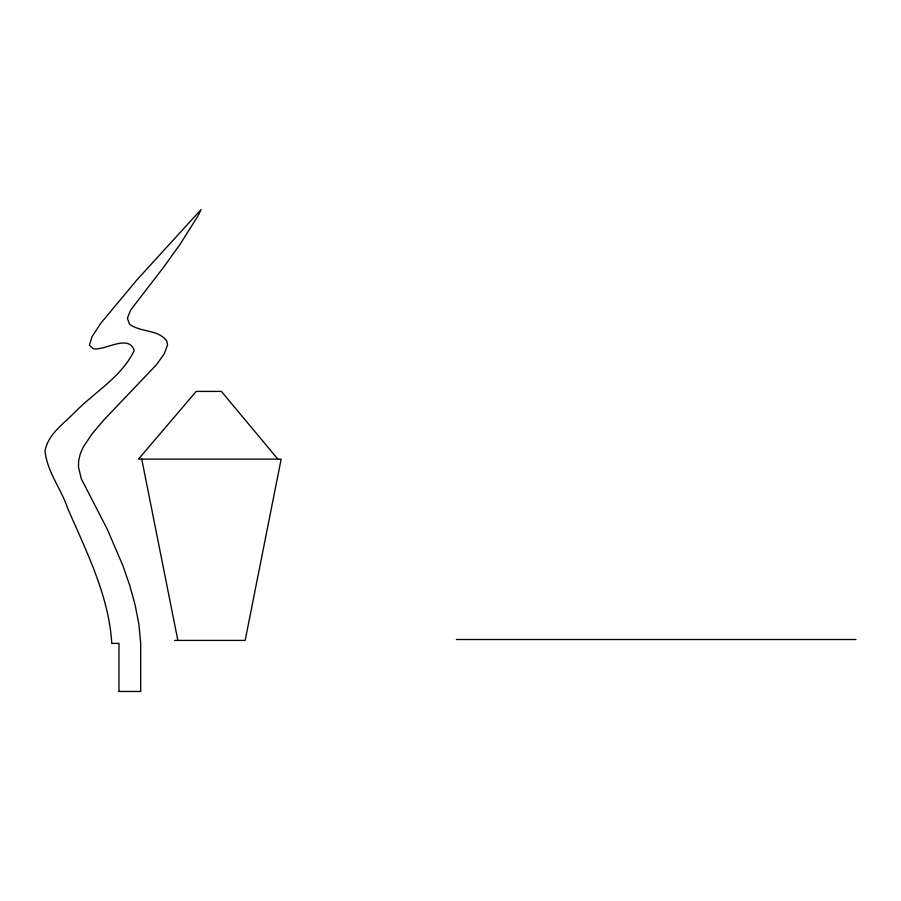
<?xml version="1.0" encoding="UTF-8"?>
<svg xmlns="http://www.w3.org/2000/svg" width="901" height="901" viewBox="0 0 901 901"><rect width="100%" height="100%" fill="white"/><g stroke="black" fill="none" stroke-linecap="round" stroke-linejoin="round"><path stroke-width="1.35" d="M456.402 639.507L855.95 639.507M174.569 640.42L245.162 640.42L281.157 459.127L138.45 459.127L196.204 391.417L221.398 391.417L277.857 459.127M119.18 691.461L140.702 691.461L140.702 643.382L138.912 624.382L135.105 604.886L129.665 585.267L122.953 565.839L107.151 528.955L81.315 478.836L78.466 466.943L78.669 460.67L80.245 454.003L83.388 446.817L91.879 434.068L103.626 420.204L156.391 364.781L164.342 353.71L167.53 344.88L166.843 341.085C158.204 329.113 140.579 332.593 129.462 324.123L127.39 318.233L130.611 310.113L163.937 266.786L180.2 244.115L197.691 216.375L201.126 209.539L137.11 279.67L100.901 323.121L91.992 336.737L89.39 345.196L93.208 348.732C104.989 350.951 128.606 333.494 134.238 350.545C121.714 376.776 94.47 392.172 74.592 412.467C63.633 423.92 47.899 434.248 45.05 450.973C46.942 471.55 61.257 489.018 67.688 508.322C86.406 551.694 108.863 595.415 111.769 643.382L118.977 643.382L118.977 691.461M141.75 459.127L177.857 640.42"/></g></svg>
